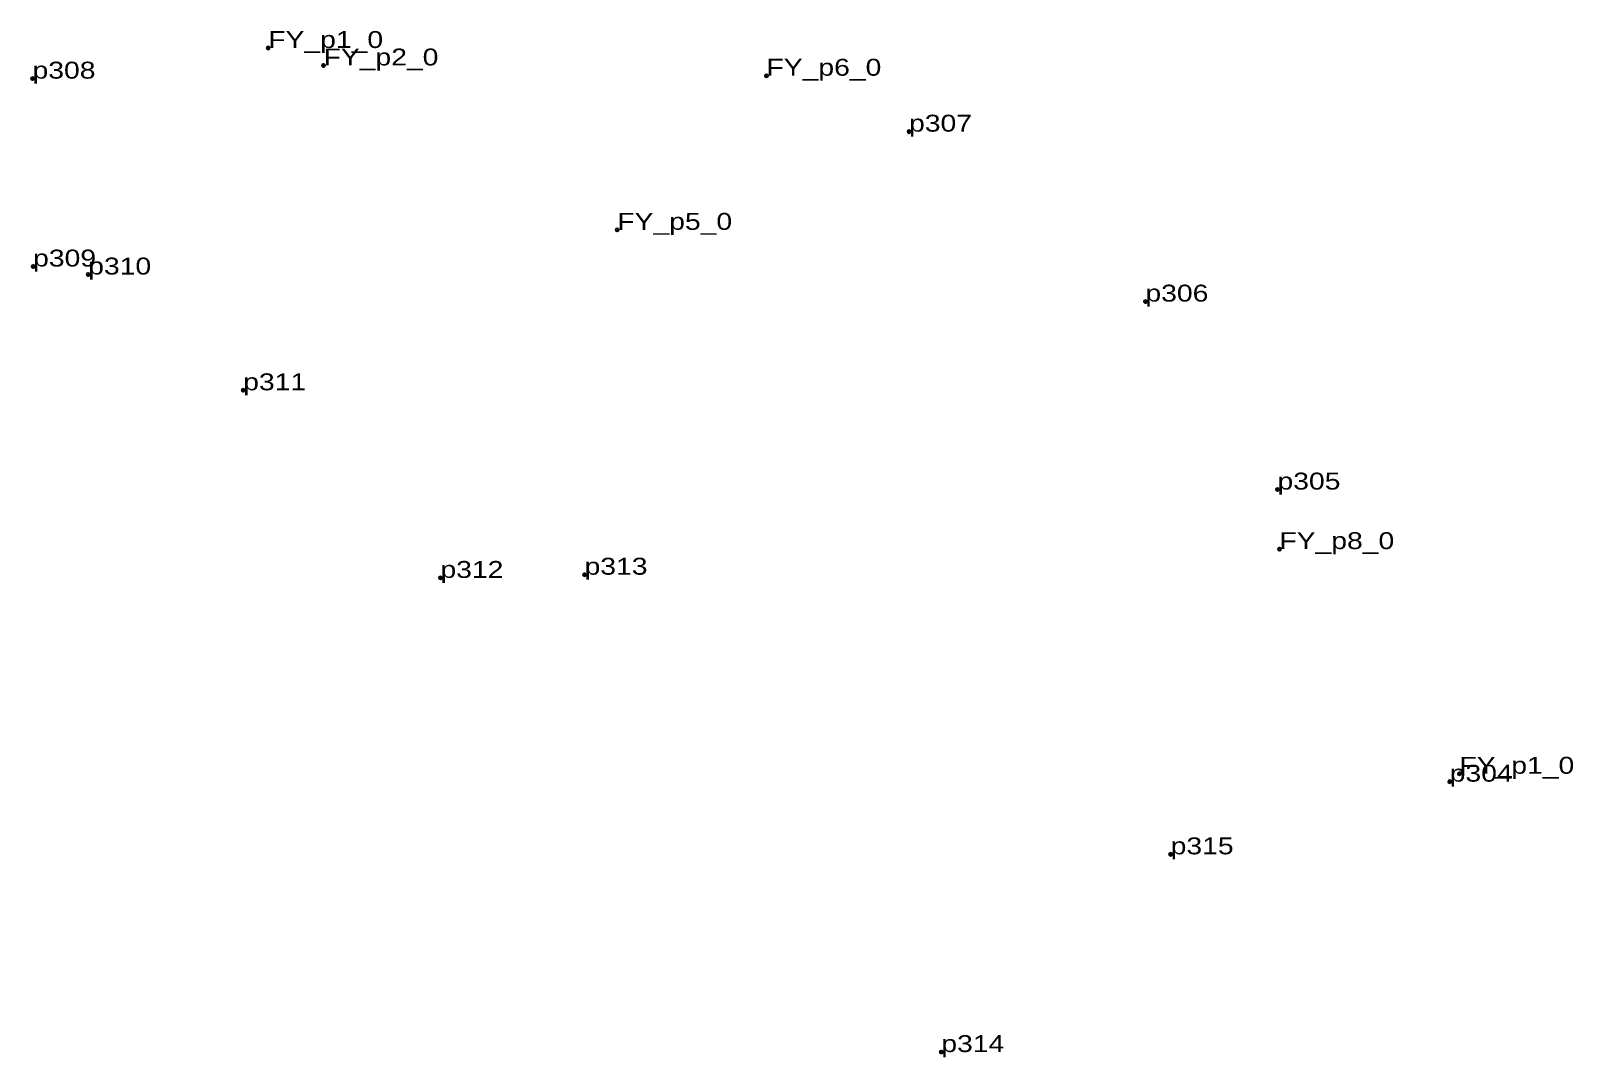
# Model space of a CAD drawing. Header units: metres. Extents: x 538122 to 551403, y 1820931 to 1844667.
# Drawn here: x 551239.3 to 551403.3, y 1822306 to 1822415.2 of the extents above; entities that cross this region are included whole.
import ezdxf

# ---------------------------------------------------------------- set-up
doc = ezdxf.new("R2010")
doc.units = ezdxf.units.M
doc.header["$LTSCALE"] = 0.72
doc.header["$PDMODE"] = 32
doc.header["$PDSIZE"] = 0.36
doc.layers.add('12', color=7, linetype='Continuous')
doc.layers.add('7', color=7, linetype='Continuous')

msp = doc.modelspace()

# ---------------------------------------------------------------- linework, layer by layer
at = {"layer": '7'}
for p in [(551264.59, 1822413.4), (551270.47, 1822411.54), (551317.56, 1822410.45), (551239.53, 1822410.14), (551332.72, 1822404.5), (551301.7, 1822394.05), (551239.59, 1822390.15), (551245.45, 1822389.3), (551357.85, 1822386.42), (551261.93, 1822376.98), (551371.89, 1822366.42), (551372.09, 1822360.08), (551282.9, 1822357.02), (551298.22, 1822357.36), (551390.2, 1822335.34), (551391.23, 1822336.18), (551360.53, 1822327.61), (551336.15, 1822306.57)]:
    msp.add_point(p, dxfattribs=at)

# ---------------------------------------------------------------- texts
at = {"layer": '12', "width": 1.25}
for s, p in [('FY_p1_0', (551264.59, 1822413.4)), ('FY_p1_0', (551264.59, 1822413.4)), ('FY_p2_0', (551270.47, 1822411.54)), ('FY_p2_0', (551270.47, 1822411.54)), ('FY_p6_0', (551317.56, 1822410.45)), ('FY_p6_0', (551317.56, 1822410.45)), ('p308', (551239.53, 1822410.14)), ('p308', (551239.53, 1822410.14)), ('p308', (551239.53, 1822410.14)), ('p307', (551332.72, 1822404.5)), ('p307', (551332.72, 1822404.5)), ('p307', (551332.72, 1822404.5)), ('FY_p5_0', (551301.7, 1822394.05)), ('FY_p5_0', (551301.7, 1822394.05)), ('p309', (551239.59, 1822390.15)), ('p309', (551239.59, 1822390.15)), ('p309', (551239.59, 1822390.15)), ('p310', (551245.45, 1822389.3)), ('p310', (551245.45, 1822389.3)), ('p310', (551245.45, 1822389.3)), ('p306', (551357.85, 1822386.42)), ('p306', (551357.85, 1822386.42)), ('p306', (551357.85, 1822386.42)), ('p311', (551261.93, 1822376.98)), ('p311', (551261.93, 1822376.98)), ('p311', (551261.93, 1822376.98)), ('p305', (551371.89, 1822366.42)), ('p305', (551371.89, 1822366.42)), ('p305', (551371.89, 1822366.42)), ('FY_p8_0', (551372.09, 1822360.08)), ('FY_p8_0', (551372.09, 1822360.08)), ('p312', (551282.9, 1822357.02)), ('p312', (551282.9, 1822357.02)), ('p312', (551282.9, 1822357.02)), ('p313', (551298.22, 1822357.36)), ('p313', (551298.22, 1822357.36)), ('p313', (551298.22, 1822357.36)), ('p304', (551390.2, 1822335.34)), ('p304', (551390.2, 1822335.34)), ('p304', (551390.2, 1822335.34)), ('FY_p1_0', (551391.23, 1822336.18)), ('FY_p1_0', (551391.23, 1822336.18)), ('p315', (551360.53, 1822327.61)), ('p315', (551360.53, 1822327.61)), ('p315', (551360.53, 1822327.61)), ('p314', (551336.15, 1822306.57)), ('p314', (551336.15, 1822306.57)), ('p314', (551336.15, 1822306.57))]:
    msp.add_text(s, height=1.8, dxfattribs=at).set_placement(p)

doc.saveas('drawing.dxf')
